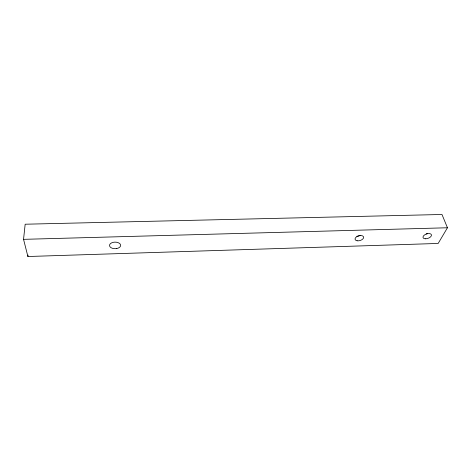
<?xml version="1.0" encoding="UTF-8"?>
<svg xmlns="http://www.w3.org/2000/svg" width="471" height="471" viewBox="0 0 471 471"><rect width="100%" height="100%" fill="white"/><g stroke="black" fill="none" stroke-linecap="round" stroke-linejoin="round"><path stroke-width="0.71" d="M27.901 256.512L23.55 239.345L25.169 224.22L441.986 214.488L447.45 227.764L438.165 243.448L27.901 256.512L28.042 255.094M23.55 239.345L447.45 227.764M360.091 235.429A4.398 2.485 -16 0 1 356.853 236.289M427.291 233.492A4.404 2.337 -19 0 1 426.243 233.928M116.737 248.535L115.318 248.688A5.558 3.279 -0.5 0 1 109.613 246.003A5.558 3.279 -0.5 0 1 113.429 242.288L114.871 242.135A5.558 3.279 -0.5 0 1 120.564 244.826A5.558 3.279 -0.5 0 1 116.737 248.535M357.148 240.787A4.422 2.473 -15.9 0 0 363.647 237.39A4.422 2.473 -15.9 0 0 357.23 236.377A4.422 2.473 -15.9 0 0 357.148 240.787M425.737 238.797A4.427 2.326 -18.8 0 0 431.43 234.77A4.427 2.326 -18.8 0 0 424.524 234.952A4.427 2.326 -18.8 0 0 425.737 238.797"/></g></svg>
